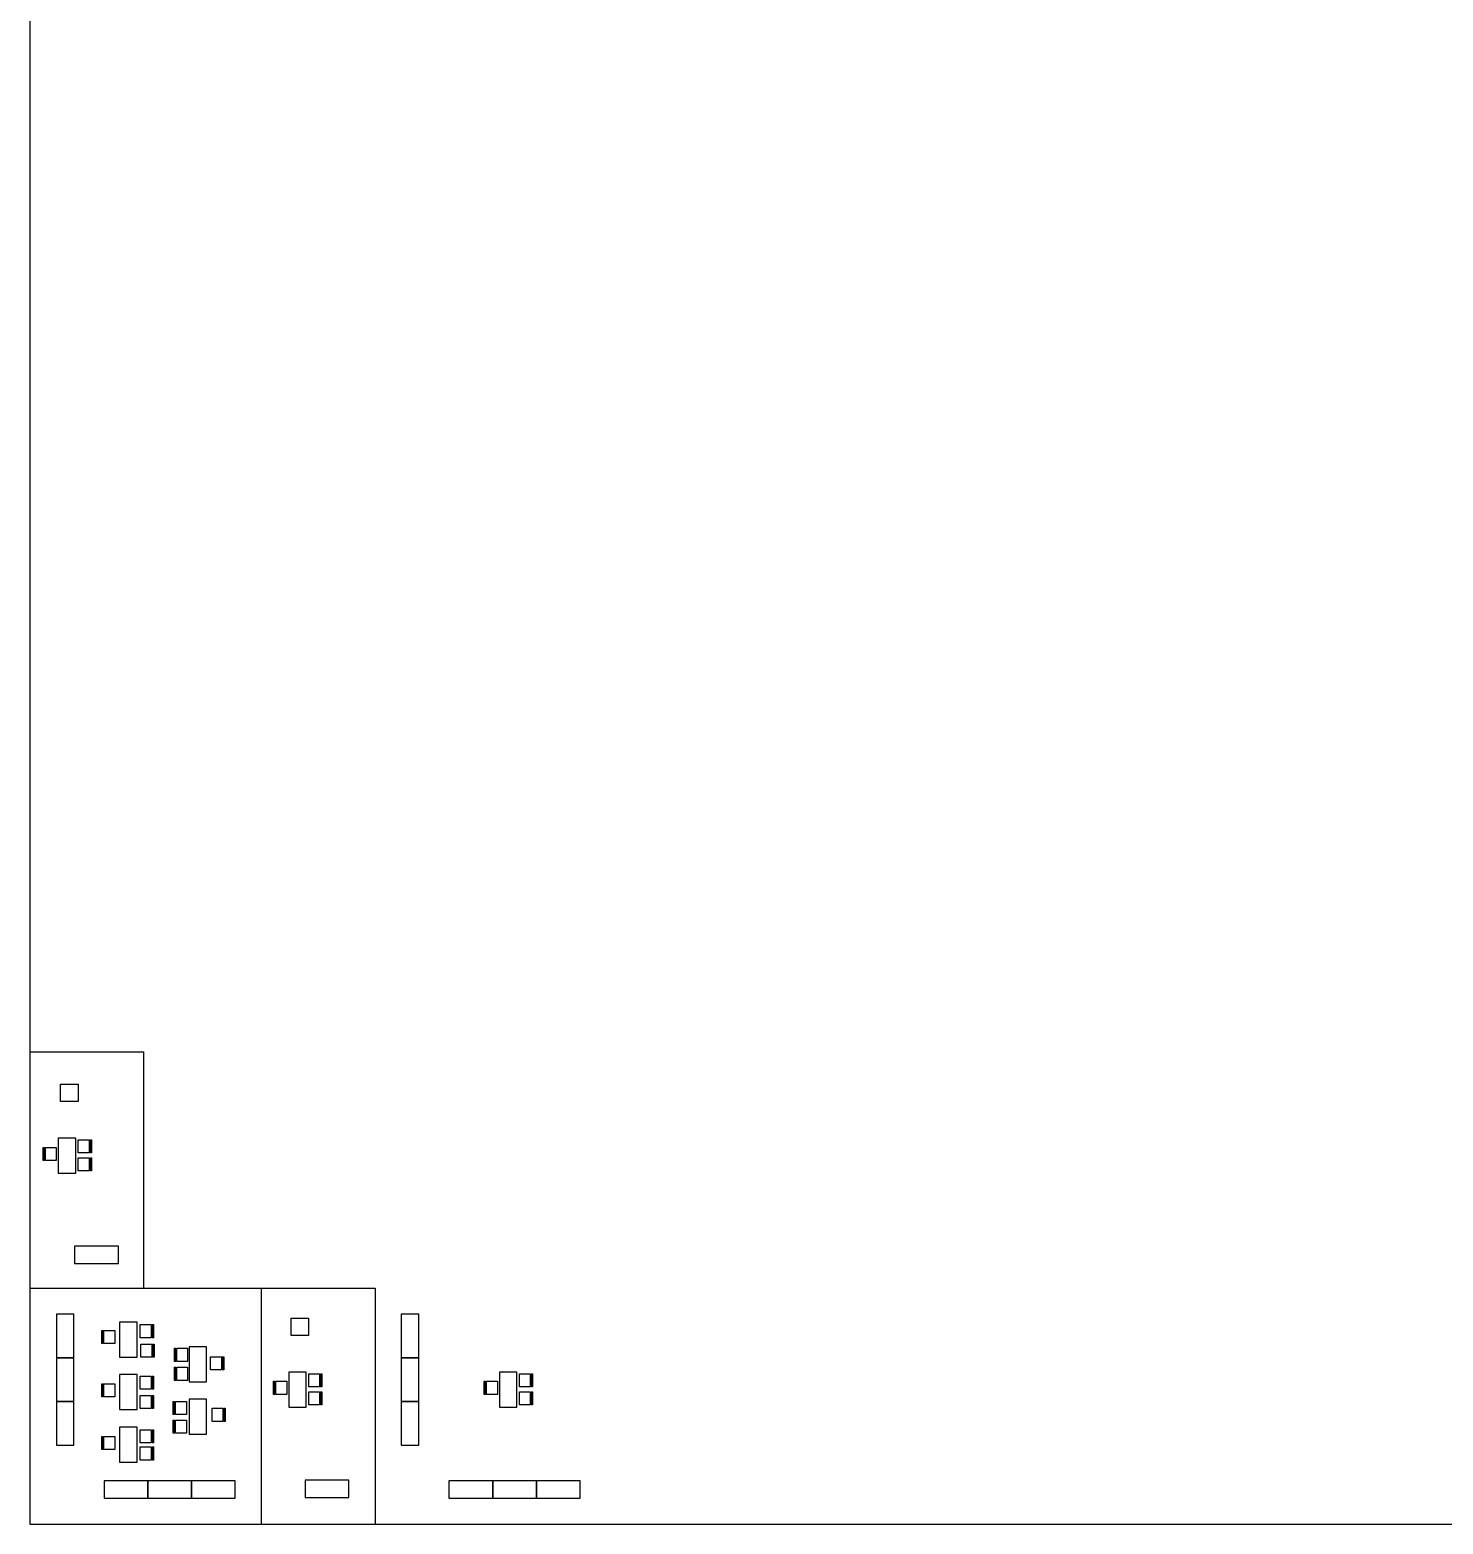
# Model space of a CAD drawing. Header units: feet. Extents: x 1 to 985, y 9 to 848.
# Drawn here: x 85.2 to 246.9, y 47.8 to 218.8 of the extents above; entities that cross this region are included whole.
import ezdxf

# ---------------------------------------------------------------- set-up
doc = ezdxf.new("R2010")
doc.units = ezdxf.units.FT
doc.header["$MEASUREMENT"] = 0
doc.layers.add('shank', color=77, linetype='Continuous')

# ---------------------------------------------------------------- blocks, each defined once
blk = doc.blocks.new('*U21')
at = {"layer": 'shank', "linetype": 'ByBlock'}
blk.add_lwpolyline([(-1, -2.5), (1, -2.5), (1, 2.5), (-1, 2.5)], close=True, dxfattribs=at)
blk = doc.blocks.new('*U22')
at = {"layer": 'shank', "color": 0, "linetype": 'ByBlock', "lineweight": -2, "transparency": 16777216}
for p in [(0, 10), (0, 5), (0, 0)]:
    blk.add_blockref('*U21', p, dxfattribs=at)
blk = doc.blocks.new('*U23')
at = {"layer": 'shank', "linetype": 'ByBlock'}
blk.add_lwpolyline([(-1, -2.5), (1, -2.5), (1, 2.5), (-1, 2.5)], close=True, dxfattribs=at)
blk = doc.blocks.new('*U25')
at = {"layer": 'shank', "color": 0, "linetype": 'ByBlock', "lineweight": -2, "transparency": 16777216}
for p in [(0, 10), (0, 5), (0, 0)]:
    blk.add_blockref('*U23', p, dxfattribs=at)
blk = doc.blocks.new('*U36')
at = {"layer": 'shank', "linetype": 'ByBlock'}
blk.add_lwpolyline([(-1, -2), (1, -2), (1, 2), (-1, 2)], close=True, dxfattribs=at)
blk = doc.blocks.new('*U37')
at = {"layer": 'shank', "color": 0, "linetype": 'ByBlock', "lineweight": -2, "transparency": 16777216}
for p in [(0, 12), (0, 6), (0, 0)]:
    blk.add_blockref('*U36', p, dxfattribs=at)
blk = doc.blocks.new('chair2')
at = {"layer": 'shank', "linetype": 'ByBlock'}
for p, q in [((-284.51, 200.92), (-284.51, 202.42)), ((-284.51, 202.42), (-284.35, 202.42)), ((-284.46, 200.92), (-284.46, 202.42)), ((-284.35, 200.92), (-284.35, 202.42)), ((-284.25, 201.87), (-284.35, 201.87)), ((-284.25, 202.42), (-283.01, 202.42)), ((-284.25, 200.92), (-284.25, 202.42)), ((-283.01, 202.42), (-283.01, 200.92)), ((-284.35, 200.92), (-284.51, 200.92)), ((-284.25, 201.47), (-284.35, 201.47)), ((-283.01, 200.92), (-284.25, 200.92))]:
    blk.add_line(p, q, dxfattribs=at)
blk = doc.blocks.new('*U39')
at = {"layer": 'shank', "linetype": 'ByBlock'}
blk.add_lwpolyline([(-1, -2), (1, -2), (1, 2), (-1, 2)], close=True, dxfattribs=at)
blk = doc.blocks.new('*U41')
at = {"layer": 'shank', "color": 0, "linetype": 'ByBlock', "lineweight": -2, "transparency": 16777216}
for p in [(0, 6), (0, 0)]:
    blk.add_blockref('*U39', p, dxfattribs=at)
blk = doc.blocks.new('*U42')
at = {"layer": 'shank', "linetype": 'ByBlock'}
blk.add_lwpolyline([(-1, -2.5), (1, -2.5), (1, 2.5), (-1, 2.5)], close=True, dxfattribs=at)
blk = doc.blocks.new('*U44')
at = {"layer": 'shank', "color": 0, "linetype": 'ByBlock', "lineweight": -2, "transparency": 16777216}
blk.add_blockref('*U42', (0, 0), dxfattribs=at)
blk = doc.blocks.new('*U45')
at = {"layer": 'shank', "linetype": 'ByBlock'}
blk.add_lwpolyline([(-1, -2), (1, -2), (1, 2), (-1, 2)], close=True, dxfattribs=at)
blk = doc.blocks.new('*U47')
at = {"layer": 'shank', "color": 0, "linetype": 'ByBlock', "lineweight": -2, "transparency": 16777216}
blk.add_blockref('*U45', (0, 0), dxfattribs=at)
blk = doc.blocks.new('*U48')
at = {"layer": 'shank', "linetype": 'ByBlock'}
blk.add_lwpolyline([(-1, -2.5), (1, -2.5), (1, 2.5), (-1, 2.5)], close=True, dxfattribs=at)
blk = doc.blocks.new('*U50')
at = {"layer": 'shank', "color": 0, "linetype": 'ByBlock', "lineweight": -2, "transparency": 16777216}
blk.add_blockref('*U48', (0, 0), dxfattribs=at)
blk = doc.blocks.new('*U51')
at = {"layer": 'shank', "linetype": 'ByBlock'}
blk.add_lwpolyline([(-1, -2), (1, -2), (1, 2), (-1, 2)], close=True, dxfattribs=at)
blk = doc.blocks.new('*U52')
at = {"layer": 'shank', "color": 0, "linetype": 'ByBlock', "lineweight": -2, "transparency": 16777216}
blk.add_blockref('*U51', (0, 0), dxfattribs=at)
blk = doc.blocks.new('*U53')
at = {"layer": 'shank', "linetype": 'ByBlock'}
blk.add_lwpolyline([(-1, -2.5), (1, -2.5), (1, 2.5), (-1, 2.5)], close=True, dxfattribs=at)
blk = doc.blocks.new('*U55')
at = {"layer": 'shank', "color": 0, "linetype": 'ByBlock', "lineweight": -2, "transparency": 16777216}
for p in [(0, 10), (0, 5), (0, 0)]:
    blk.add_blockref('*U53', p, dxfattribs=at)
blk = doc.blocks.new('*U56')
at = {"layer": 'shank', "linetype": 'ByBlock'}
blk.add_lwpolyline([(-1, -2.5), (1, -2.5), (1, 2.5), (-1, 2.5)], close=True, dxfattribs=at)
blk = doc.blocks.new('*U57')
at = {"layer": 'shank', "color": 0, "linetype": 'ByBlock', "lineweight": -2, "transparency": 16777216}
for p in [(0, 10), (0, 5), (0, 0)]:
    blk.add_blockref('*U56', p, dxfattribs=at)
blk = doc.blocks.new('*U58')
at = {"layer": 'shank', "linetype": 'ByBlock'}
blk.add_lwpolyline([(-1, -2), (1, -2), (1, 2), (-1, 2)], close=True, dxfattribs=at)
blk = doc.blocks.new('*U60')
at = {"layer": 'shank', "color": 0, "linetype": 'ByBlock', "lineweight": -2, "transparency": 16777216}
blk.add_blockref('*U58', (0, 0), dxfattribs=at)

msp = doc.modelspace()

# ---------------------------------------------------------------- linework, layer by layer
at = {"layer": 'shank', "linetype": 'ByBlock'}
for p, q in [((85.18096, 101.81174), (98.18096, 101.81174)), ((98.18096, 101.81174), (98.18096, 74.78889)), ((85.1804, 74.78889), (111.67397, 74.78889)), ((111.67397, 47.76604), (111.67397, 74.78889)), ((111.67397, 74.78889), (124.67397, 74.78889)), ((124.67397, 74.78889), (124.67397, 47.76604))]:
    msp.add_line(p, q, dxfattribs=at)
for points in [[(85.1804, 47.76604), (985.1804, 47.76604), (985.1804, 847.76604), (85.1804, 847.76604)], [(88.69125, 98.12882), (90.69125, 98.12882), (90.69125, 96.12882), (88.69125, 96.12882)], [(115.06261, 71.34534), (117.06261, 71.34534), (117.06261, 69.34534), (115.06261, 69.34534)]]:
    msp.add_lwpolyline(points, close=True, dxfattribs=at)

# ---------------------------------------------------------------- block references
for name, p in [('chair2', (371.20114, -111.52522)), ('*U52', (89.42944, 89.94026)), ('*U22', (89.2144, 59.28889)), ('*U37', (96.43898, 56.87487)), ('*U55', (128.67397, 59.28889)), ('chair2', (377.90369, -132.49374)), ('chair2', (386.22774, -134.52487)), ('*U41', (104.39698, 60.05913)), ('chair2', (386.22774, -136.70086)), ('*U47', (115.8008, 63.15678)), ('*U60', (139.90425, 63.15678)), ('chair2', (377.90369, -138.58935)), ('chair2', (397.5725, -138.3087)), ('chair2', (421.67595, -138.3087)), ('chair2', (386.09516, -140.61009)), ('chair2', (386.09516, -142.74337)), ('chair2', (377.90369, -144.61201))]:
    msp.add_blockref(name, p, dxfattribs=at)
for name, p, rotation in [('chair2', (-192.28809, 292.67974), 180), ('chair2', (-192.28809, 290.6282), 180), ('*U50', (92.80261, 78.58095), 270), ('chair2', (-185.19789, 271.52184), 180), ('chair2', (-185.12494, 269.29602), 180), ('chair2', (-177.15269, 267.83992), 180), ('chair2', (-185.19789, 265.63753), 180), ('chair2', (-165.91673, 265.89626), 180), ('chair2', (-141.81328, 265.89626), 180), ('chair2', (-185.19789, 263.40508), 180), ('chair2', (-165.91673, 263.84472), 180), ('chair2', (-141.81328, 263.84472), 180), ('chair2', (-176.99107, 261.94326), 180), ('chair2', (-185.19789, 259.49035), 180), ('chair2', (-185.19789, 257.5208), 180), ('*U25', (106.17397, 51.72115), 90), ('*U44', (119.17397, 51.79747), 270), ('*U57', (145.63355, 51.72115), 90)]:
    msp.add_blockref(name, p, dxfattribs=dict(at, rotation=rotation))

doc.saveas('drawing.dxf')
